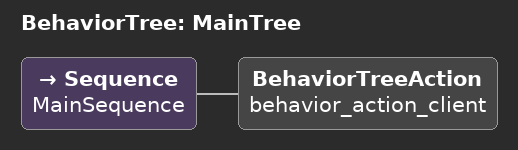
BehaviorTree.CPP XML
<root main_tree_to_execute="MainTree">
  <BehaviorTree ID="MainTree">
    <Sequence name="MainSequence">
      <BehaviorTreeAction name="behavior_action_client" />
    </Sequence>
  </BehaviorTree>
</root>
